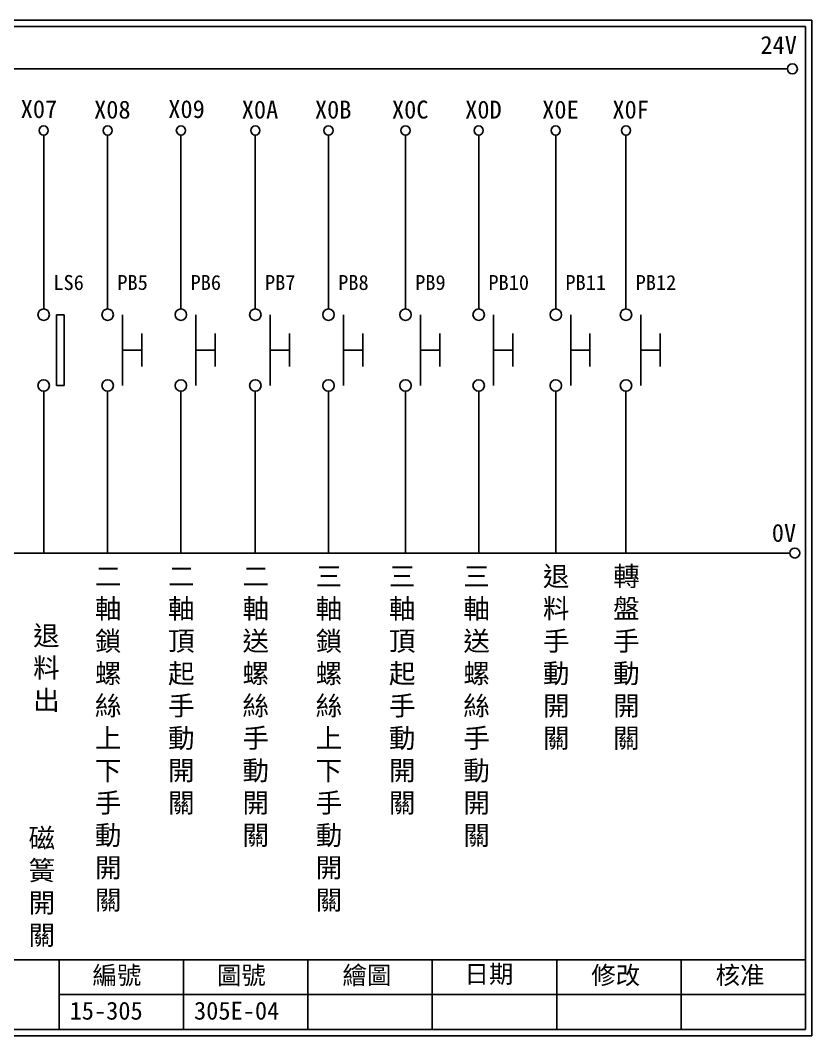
# Model space of a CAD drawing. Extents: x 275 to 562, y 265 to 469.
# Drawn here: x 402.9 to 561.9, y 264.9 to 468.9 of the extents above; entities that cross this region are included whole.
import ezdxf

# ---------------------------------------------------------------- set-up
doc = ezdxf.new("R2010")
doc.units = 0
doc.layers.get('0').update_dxf_attribs({"linetype": 'CONTINUOUS'})
doc.layers.add('圖框層', color=7, linetype='CONTINUOUS')
doc.layers.add('標尺寸層', color=3, linetype='CONTINUOUS')
doc.styles.add('CNS', font='romanc.shx', dxfattribs={"bigfont": 'chineset.shx'})
doc.styles.add('STSL', font='kaiu.ttf')

msp = doc.modelspace()

# ---------------------------------------------------------------- linework, layer by layer
for p, q in [((411.66, 409.78), (410.16, 409.78)), ((427.28, 402.67), (427.28, 405.98)), ((442, 402.67), (442, 405.98)), ((456.95, 402.67), (456.95, 405.98)), ((471.66, 402.67), (471.66, 405.98)), ((487.14, 402.67), (487.14, 405.98)), ((501.85, 402.67), (501.85, 405.98)), ((517.33, 402.67), (517.33, 405.98)), ((531.44, 402.67), (531.44, 405.98)), ((427.28, 402.67), (427.28, 399.36)), ((442, 402.67), (442, 399.36)), ((456.95, 402.67), (456.95, 399.36)), ((471.66, 402.67), (471.66, 399.36)), ((487.14, 402.67), (487.14, 399.36)), ((501.85, 402.67), (501.85, 399.36)), ((517.33, 402.67), (517.33, 399.36)), ((531.44, 402.67), (531.44, 399.36)), ((411.66, 395.55), (410.16, 395.55))]:
    msp.add_line(p, q)
for centre in [(558.02, 459.17), (558.5, 361.9)]:
    msp.add_circle(centre, 1)
at = {"layer": '圖框層', "color": 7}
for p, q in [((561.9, 468.91), (274.9, 468.91)), ((560.65, 467.66), (276.15, 467.66)), ((560.65, 266.2), (560.65, 467.66)), ((561.9, 264.95), (561.9, 468.91)), ((276.15, 280.2), (560.65, 280.2)), ((410.65, 266.2), (410.65, 280.2)), ((435.65, 266.2), (435.65, 280.2)), ((460.65, 266.2), (460.65, 280.2)), ((485.65, 266.2), (485.65, 280.2)), ((510.65, 266.2), (510.65, 280.2)), ((535.65, 266.2), (535.65, 280.2)), ((410.65, 273.2), (560.65, 273.2)), ((276.15, 266.2), (560.65, 266.2)), ((274.9, 264.95), (561.9, 264.95))]:
    msp.add_line(p, q, dxfattribs=at)
at = {"layer": '標尺寸層', "color": 7}
for p, q in [((279.42, 459.17), (557.02, 459.17)), ((407.55, 445.86), (407.55, 410.93)), ((420.41, 445.86), (420.41, 410.93)), ((435.13, 445.86), (435.13, 410.93)), ((450.08, 445.86), (450.08, 410.93)), ((464.79, 445.86), (464.79, 410.93)), ((480.27, 445.86), (480.27, 410.93)), ((494.98, 445.86), (494.98, 410.93)), ((510.46, 445.86), (510.46, 410.93)), ((524.57, 445.86), (524.57, 410.93)), ((410.16, 395.55), (410.16, 409.78)), ((411.66, 395.55), (411.66, 409.78)), ((423.42, 409.78), (423.42, 395.55)), ((438.13, 409.78), (438.13, 395.55)), ((453.08, 409.78), (453.08, 395.55)), ((467.79, 409.78), (467.79, 395.55)), ((483.27, 409.78), (483.27, 395.55)), ((497.98, 409.78), (497.98, 395.55)), ((513.46, 409.78), (513.46, 395.55)), ((527.57, 409.78), (527.57, 395.55)), ((427.28, 402.67), (423.42, 402.67)), ((442, 402.67), (438.13, 402.67)), ((456.95, 402.67), (453.08, 402.67)), ((471.66, 402.67), (467.79, 402.67)), ((487.14, 402.67), (483.27, 402.67)), ((501.85, 402.67), (497.98, 402.67)), ((517.33, 402.67), (513.46, 402.67)), ((531.44, 402.67), (527.57, 402.67)), ((407.55, 394.41), (407.55, 361.9)), ((407.55, 394.4), (407.55, 361.9)), ((420.41, 394.41), (420.41, 361.9)), ((420.41, 394.4), (420.41, 361.9)), ((435.13, 394.41), (435.13, 361.9)), ((435.13, 394.4), (435.13, 361.9)), ((450.08, 394.41), (450.08, 361.9)), ((450.08, 394.4), (450.08, 361.9)), ((464.79, 394.41), (464.79, 361.9)), ((464.79, 394.4), (464.79, 361.9)), ((480.27, 394.41), (480.27, 361.9)), ((480.27, 394.4), (480.27, 361.9)), ((494.98, 394.41), (494.98, 361.9)), ((494.98, 394.4), (494.98, 361.9)), ((510.46, 394.41), (510.46, 361.9)), ((510.46, 394.4), (510.46, 361.9)), ((524.57, 394.41), (524.57, 361.9)), ((524.57, 394.4), (524.57, 361.9)), ((279.63, 361.9), (557.5, 361.9))]:
    msp.add_line(p, q, dxfattribs=at)
for centre, radius in [((407.55, 446.78), 0.92), ((420.41, 446.78), 0.92), ((420.41, 446.78), 0.92), ((435.13, 446.78), 0.92), ((450.08, 446.78), 0.92), ((450.08, 446.78), 0.92), ((464.79, 446.78), 0.92), ((480.27, 446.78), 0.92), ((480.27, 446.78), 0.92), ((494.98, 446.78), 0.92), ((510.46, 446.78), 0.92), ((510.46, 446.78), 0.92), ((524.57, 446.78), 0.92), ((524.57, 446.78), 0.92), ((407.55, 409.78), 1.15), ((420.41, 409.78), 1.15), ((435.13, 409.78), 1.15), ((450.08, 409.78), 1.15), ((464.79, 409.78), 1.15), ((480.27, 409.78), 1.15), ((494.98, 409.78), 1.15), ((510.46, 409.78), 1.15), ((524.57, 409.78), 1.15), ((407.55, 395.55), 1.15), ((420.41, 395.55), 1.15), ((435.13, 395.55), 1.15), ((450.08, 395.55), 1.15), ((464.79, 395.55), 1.15), ((480.27, 395.55), 1.15), ((494.98, 395.55), 1.15), ((510.46, 395.55), 1.15), ((524.57, 395.55), 1.15)]:
    msp.add_circle(centre, radius, dxfattribs=at)

# ---------------------------------------------------------------- texts
at = {"layer": '圖框層', "color": 4, "style": 'STSL'}
for s, height, p in [('24V', 3.6, (551.58, 462.16)), ('X07', 3.6, (402.93, 449.28)), ('X09', 3.6, (432.59, 449.28)), ('X0C', 3.6, (477.54, 449.18)), ('X08', 3.6, (417.68, 449.18)), ('X0A', 3.6, (447.35, 449.18)), ('X0B', 3.6, (462.06, 449.18)), ('X0D', 3.6, (492.25, 449.18)), ('X0E', 3.6, (507.73, 449.18)), ('X0F', 3.6, (521.84, 449.18)), ('LS6', 3, (409.5, 414.74)), ('PB5', 3, (422.36, 414.75)), ('PB6', 3, (437.07, 414.75)), ('PB7', 3, (452.03, 414.75)), ('PB8', 3, (466.74, 414.75)), ('PB9', 3, (482.21, 414.75)), ('PB10', 3, (496.93, 414.75)), ('PB11', 3, (512.4, 414.75)), ('PB12', 3, (526.52, 414.75)), ('0V', 3.6, (553.88, 364.15)), ('繪圖', 3.6, (467.59, 275.29)), ('日期', 3.6, (492.12, 275.53)), ('編號', 3.6, (417.36, 275.28)), ('圖號', 3.6, (442.36, 275.28)), ('修改', 3.6, (517.59, 275.29)), ('核准', 3.6, (542.59, 275.29)), ('15-305', 3.6, (412.76, 268.17)), ('305E-04', 3.6, (437.76, 268.17))]:
    msp.add_text(s, height=height, dxfattribs=at).set_placement(p)
at = {"layer": '標尺寸層', "color": 7, "char_height": 3.9, "width": 4.9608, "style": 'CNS'}
for s, insert, attachment_point in [('{\\fDFKai-SB|b0|i0|c136|p65;三軸鎖螺絲上下手動\\P開關}', (462.22, 359.17), 1), ('{\\fDFKai-SB|b0|i0|c136|p65;三軸頂起手動\\P開關}', (476.94, 359.17), 1), ('{\\fDFKai-SB|b0|i0|c136|p65;三軸送螺絲手動\\P開關}', (491.89, 359.17), 1), ('{\\fDFKai-SB|b0|i0|c136|p65;退料手動開關}', (507.89, 359.18), 1), ('{\\fDFKai-SB|b0|i0|c136|p65;轉盤手動開關}', (522, 359.18), 1), ('{\\fDFKai-SB|b0|i0|c136|p65;\\T1.1;\\C0;二軸\\T1;\\C7;鎖螺絲上下手動\\P開關}', (417.85, 359.18), 1), ('{\\fDFKai-SB|b0|i0|c136|p65;\\T1.1;\\C0;二軸\\T1;\\C7;頂起手動\\P開關}', (432.56, 359.18), 1), ('{\\fDFKai-SB|b0|i0|c136|p65;\\T1.1;\\C0;二軸\\T1;\\C7;送螺絲手動\\P開關}', (447.51, 359.18), 1), ('{\\fDFKai-SB|b0|i0|c136|p65;退料出}', (408.1, 338.61), 5), ('{\\fDFKai-SB|b0|i0|c136|p65;磁簧開關}', (407.18, 294.67), 5)]:
    msp.add_mtext(s, dxfattribs=dict(at, insert=insert, attachment_point=attachment_point))

doc.saveas('drawing.dxf')
